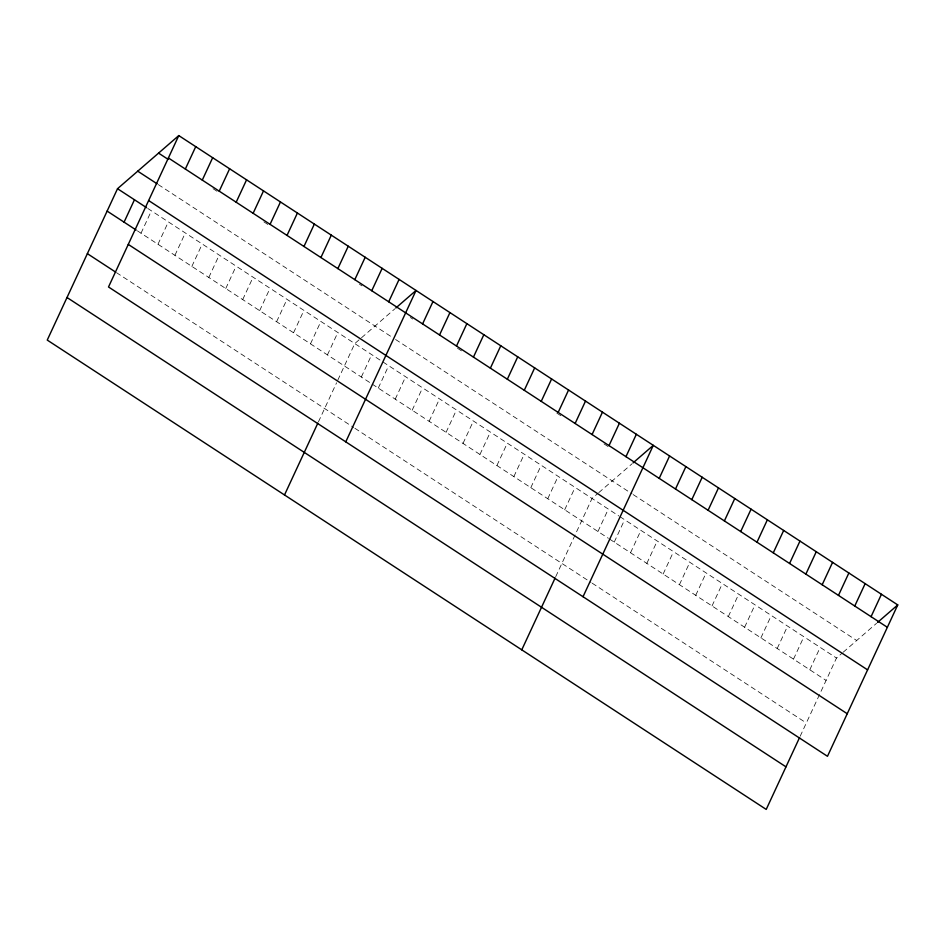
<?xml version="1.0" encoding="UTF-8"?>
<svg xmlns="http://www.w3.org/2000/svg" width="945" height="945" viewBox="0 0 945 945"><rect width="100%" height="100%" fill="white"/><g stroke="black" fill="none" stroke-linecap="round" stroke-linejoin="round"><path stroke-width="0.71" stroke-dasharray="4.72 3.54" d="M141.018 233.214L151.413 210.829M157.969 244.271L168.364 221.886M174.919 255.339L185.303 232.954M191.859 266.395L202.254 244.011M208.81 277.464L219.205 255.079M225.76 288.52L236.144 266.136M242.7 299.589L253.095 277.204M259.651 310.657L270.046 288.272M276.601 321.713L286.985 299.329M293.541 332.782L303.936 310.397M310.492 343.838L320.887 321.454M327.442 354.907L337.826 332.522M318.453 421.824L336.609 382.737M337.802 380.15L354.777 343.578L360.553 338.57M361.333 377.031L371.728 354.647M378.284 388.088L388.667 365.703M395.234 399.156L405.618 376.771M412.174 410.213L422.569 387.828M429.124 421.281L439.519 398.896M446.075 432.337L456.459 409.953M463.015 443.406L473.41 421.021M479.965 454.462L490.36 432.078M496.916 465.531L507.3 443.146M513.856 476.599L524.251 454.214M530.807 487.655L541.202 465.271M547.757 498.724L558.141 476.339M564.697 509.78L575.092 487.396M555.719 576.698L592.042 498.464L597.819 493.455M597.949 531.48L608.332 509.095M614.238 542.123L624.633 519.738M630.539 552.754L640.923 530.369M646.829 563.397L657.224 541.012M663.13 574.04L673.525 551.656M679.431 584.671L689.815 562.287M695.721 595.315L706.116 572.93M712.022 605.946L722.405 583.561M728.311 616.589L738.707 594.204M744.613 627.232L755.008 604.847M760.914 637.863L771.297 615.478M777.203 648.506L787.598 626.122M793.505 659.137L803.9 636.753M809.794 669.781L820.189 647.396M800.167 736.273L836.49 658.027L842.267 653.03M361.522 337.743L394.833 308.85M598.776 492.617L632.087 463.735M843.223 652.192L876.547 623.31M213.038 188.669L217.882 191.835M263.879 221.862L268.723 225.028M359.513 284.291L361.935 285.862M410.354 317.473L412.776 319.056M457.557 348.292L462.4 351.457M556.818 413.095L561.661 416.249M604.032 443.914L608.875 447.068M158.311 184.606L391.939 337.117M395.577 339.491L632.04 493.845M633.209 494.613L856.702 640.509M147.786 208.455L618.81 515.935M619.979 516.702L836.49 658.027M137.391 230.84L371.019 383.351M372.224 384.142L608.415 538.319M609.584 539.087L826.095 680.412M116.424 272.621L353.678 427.494M354.895 428.286L590.991 582.415M592.149 583.171L806.333 722.984"/><path stroke-width="1.42" d="M178.782 135.584L108.51 286.973L827.477 756.295L897.75 604.918L178.782 135.584L117.523 188.705L47.25 340.082L766.218 809.416L799.553 737.608M124.078 222.146L134.462 199.761M185.338 169.037L195.733 146.652M202.289 180.093L212.672 157.709M219.228 191.162L229.623 168.777M236.179 202.218L246.574 179.833M253.13 213.286L263.513 190.902M270.069 224.343L280.464 201.958M287.02 235.411L297.415 213.027M303.971 246.468L314.354 224.083M320.91 257.536L331.305 235.151M337.861 268.604L348.256 246.22M354.812 279.661L365.195 257.276M371.751 290.729L382.146 268.345M284.504 494.967L317.839 423.159M388.702 301.786L399.097 279.401M345.776 441.847L416.036 290.469L395.825 307.999M422.592 323.911L432.987 301.526M439.543 334.979L449.938 312.594M456.494 346.035L466.877 323.651M473.445 357.104L483.828 334.719M490.384 368.16L500.779 345.776M507.335 379.228L517.718 356.844M524.286 390.285L534.669 367.9M541.225 401.353L551.62 378.969M558.176 412.41L568.571 390.025M575.127 423.478L585.51 401.093M592.066 434.546L602.461 412.162M609.017 445.603L619.412 423.218M521.77 649.841L555.105 578.033M625.968 456.671L636.351 434.287M583.03 596.72L653.302 445.343L633.079 462.873M659.208 478.371L669.592 455.986M675.498 489.002L685.893 466.617M691.799 499.645L702.194 477.26M708.1 510.276L718.483 487.904M724.39 520.919L734.785 498.535M740.691 531.562L751.086 509.178M756.992 542.194L767.375 519.809M773.282 552.837L783.677 530.452M789.583 563.468L799.966 541.083M805.872 574.111L816.267 551.726M822.174 584.754L832.569 562.369M838.475 595.385L848.858 573.001M854.764 606.028L865.159 583.644M871.066 616.66L881.449 594.275M877.539 622.448L897.75 604.918M168.387 157.969L887.355 627.303M158.559 153.114L168.245 159.433M137.734 171.175L157.106 183.814M148.637 200.541L867.604 669.875M117.523 188.705L146.569 207.664M107.128 211.089L136.174 230.048M128.272 244.401L847.24 713.735M87.365 253.65L115.207 271.829M67.012 297.51L785.98 766.844"/></g></svg>
